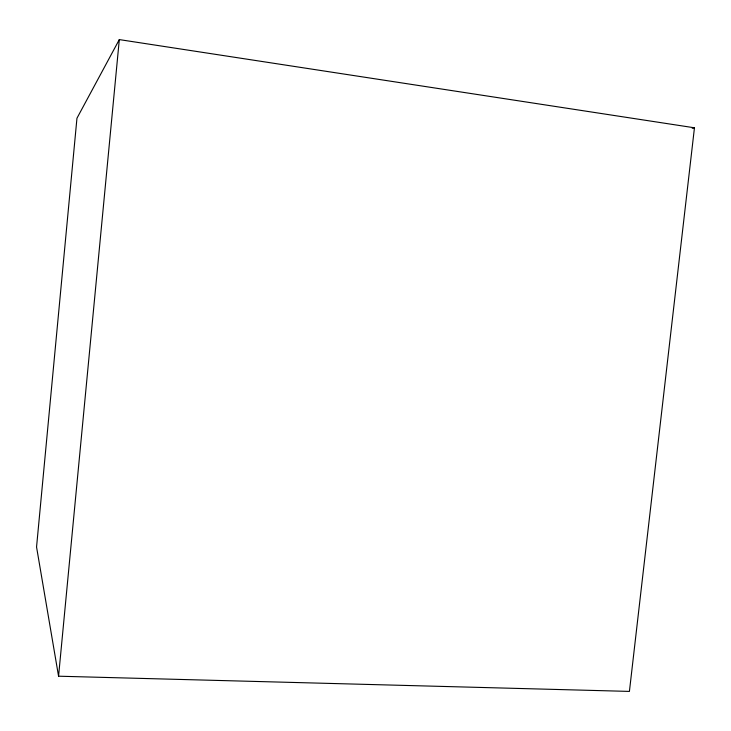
<?xml version="1.0" encoding="UTF-8"?>
<svg xmlns="http://www.w3.org/2000/svg" width="731" height="731" viewBox="0 0 731 731"><rect width="100%" height="100%" fill="white"/><g stroke="black" fill="none" stroke-linecap="round" stroke-linejoin="round"><path stroke-width="1.1" d="M58.562 676.202L119.308 39.593L694.45 127.797L629.418 691.407L58.562 676.202L36.55 546.998L76.956 118.23L119.308 39.593M692.23 128.272L694.45 127.797"/></g></svg>
